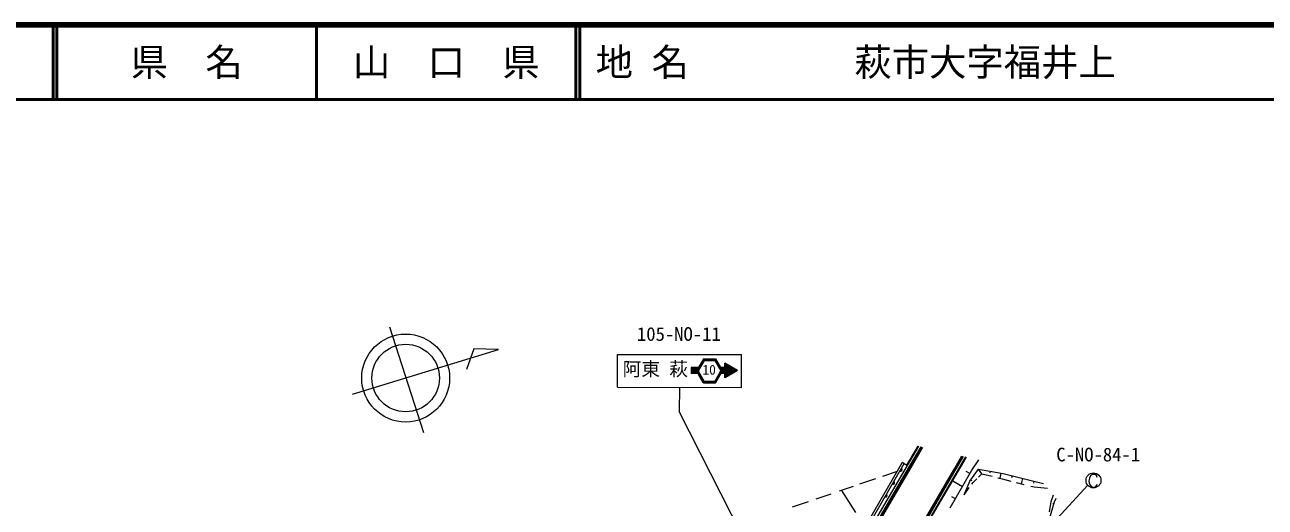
# Model space of a CAD drawing. Units: millimetres, scale not verified. Extents: x 40000 to 680000, y 20000 to 380000.
# Drawn here: x 293954 to 460028, y 315458 to 380000 of the extents above; entities that cross this region are included whole.
import ezdxf
from ezdxf.enums import TextEntityAlignment as Align

# ---------------------------------------------------------------- set-up
doc = ezdxf.new("R2010")
doc.units = ezdxf.units.MM
doc.header["$LTSCALE"] = 1000
for name, color, linetype, lineweight in [('M-BGD', 7, 'Continuous', 13), ('M-BMK-SRVR', 3, 'Continuous', 13), ('M-STR-STRC', 7, 'Continuous', 13), ('M-TTL', 2, 'Continuous', 140), ('M-TTL-LINE', 7, 'Continuous', 50)]:
    doc.layers.add(name, color=color, linetype=linetype, lineweight=lineweight)
doc.layers.add('M-TTL-TXT', color=7, linetype='Continuous')
doc.styles.add('ＭＳ ゴシック', font='')
doc.styles.get('ＭＳ ゴシック').set_extended_font_data('MS Gothic')

msp = doc.modelspace()

# ---------------------------------------------------------------- linework, layer by layer
at = {"layer": 'M-BGD'}
for p, q in [((412059, 321097), (413569, 323627)), ((412143, 321043), (413672, 323603)), ((412399, 320893), (413948, 323541)), ((412486, 320843), (414051, 323518)), ((412615, 320767), (414204, 323483)), ((412615, 320767), (414204, 323483)), ((414658, 313162), (419939, 322187)), ((418326, 320438), (419414, 322306)), ((418455, 320363), (419567, 322271)), ((418526, 320382), (419635, 322256)), ((406458, 312839), (411451, 321473)), ((406717, 312689), (411711, 321323)), ((406717, 312689), (411711, 321323)), ((407024, 312283), (412140, 321044)), ((407283, 312131), (412399, 320893)), ((407369, 312081), (412486, 320843)), ((407498, 312005), (412615, 320767)), ((407498, 312005), (412615, 320767)), ((407498, 312005), (412615, 320767)), ((411451, 321473), (411711, 321323)), ((411711, 321323), (412140, 321044)), ((414744, 313112), (420041, 322164)), ((420483, 318926), (421627, 320561)), ((420738, 320413), (421698, 321790)), ((422084, 319940), (421627, 320561)), ((421627, 320561), (424938, 319950)), ((407846, 319252), (405715, 318528)), ((410734, 320233), (408806, 319578)), ((414226, 313414), (418326, 320438)), ((414355, 313339), (418455, 320363)), ((414447, 313312), (418526, 320382)), ((417837, 315367), (420738, 320413)), ((418185, 318992), (419490, 318242)), ((419702, 317129), (420483, 318926)), ((420487, 319976), (420008, 320251)), ((420608, 319105), (420759, 319005)), ((420917, 318769), (421408, 319261)), ((421633, 319487), (422084, 319940)), ((422084, 319940), (423473, 319589)), ((423188, 320273), (423147, 320051)), ((424233, 319396), (424805, 319251)), ((424537, 319320), (424666, 320016)), ((424805, 319251), (425980, 318951)), ((424938, 319950), (429598, 318813)), ((426138, 319657), (426074, 319395)), ((427421, 318584), (427596, 319302)), ((429053, 318946), (428986, 318670)), ((401854, 317216), (399880, 316545)), ((404859, 318237), (402977, 317597)), ((403295, 317705), (405177, 314742)), ((419702, 317129), (420403, 318075)), ((420755, 318550), (420917, 318769)), ((426675, 318774), (427696, 318513)), ((428656, 318268), (429074, 318161)), ((429074, 318161), (430873, 317992)), ((429598, 318813), (430335, 318647)), ((398818, 316184), (396699, 315464)), ((418542, 316595), (418091, 316855)), ((431769, 316117), (430868, 313074)), ((431308, 316183), (431119, 314846)), ((431621, 317082), (431308, 316183)), ((431700, 315886), (431579, 315922)), ((431992, 316630), (431769, 316117))]:
    msp.add_line(p, q, dxfattribs=at)
for centre, radius in [((411212, 320459), 200), ((411212, 320459), 200), ((411212, 320459), 175), ((411212, 320459), 150), ((411212, 320459), 125), ((411212, 320459), 100), ((411212, 320459), 75), ((410213, 318733), 200), ((410213, 318733), 200), ((410213, 318733), 175), ((410213, 318733), 150), ((411212, 320459), 50), ((411212, 320459), 25), ((410213, 318733), 125), ((410213, 318733), 100), ((410213, 318733), 75), ((410213, 318733), 50), ((410213, 318733), 25), ((409214, 317006), 200), ((409214, 317006), 200), ((409214, 317006), 175), ((409214, 317006), 150), ((409214, 317006), 125), ((409214, 317006), 100), ((409214, 317006), 75), ((409214, 317006), 50), ((409214, 317006), 25)]:
    msp.add_arc(centre, radius, 239.95501, 59.95501, dxfattribs=at)
at = {"layer": 'M-BMK-SRVR'}
for p, q in [((342775, 339581), (347341, 325458)), ((337845, 330599), (357361, 336551)), ((354070, 336655), (353082, 333865)), ((357361, 336551), (354070, 336655))]:
    msp.add_line(p, q, dxfattribs=at)
for radius in [5885, 4520]:
    msp.add_circle((344946, 332737), radius, dxfattribs=at)
at = {"layer": 'M-STR-STRC'}
for p, q in [((373289, 331497), (373293, 335897)), ((373293, 335897), (389893, 335884)), ((389889, 331484), (389893, 335884)), ((383185, 334136), (383184, 333336)), ((384070, 333929), (383184, 333930)), ((383961, 333845), (383184, 333846)), ((384114, 334135), (383185, 334136)), ((384114, 334035), (383185, 334036)), ((384801, 335298), (383870, 333689)), ((384816, 335273), (383917, 333689)), ((384832, 335246), (383931, 333689)), ((384855, 335205), (383972, 333689)), ((384862, 335193), (383992, 333689)), ((384877, 335167), (384038, 333689)), ((384892, 335141), (384052, 333689)), ((384910, 335110), (384096, 333689)), ((384922, 335088), (384113, 333689)), ((384801, 335298), (386444, 335297)), ((384801, 335298), (384922, 335088)), ((384821, 335264), (386427, 335267)), ((384832, 335246), (386413, 335245)), ((384850, 335213), (386396, 335214)), ((384862, 335193), (386383, 335192)), ((384892, 335141), (386353, 335140)), ((384894, 335168), (386367, 335164)), ((384914, 335116), (386333, 335105)), ((384922, 335088), (386322, 335087)), ((386444, 335297), (386322, 335087)), ((386322, 335087), (387130, 333686)), ((386343, 335102), (387155, 333697)), ((386353, 335140), (387190, 333686)), ((386376, 335152), (387216, 333691)), ((386383, 335192), (387251, 333686)), ((386402, 335210), (387288, 333673)), ((386413, 335245), (387311, 333686)), ((386437, 335256), (387343, 333690)), ((386444, 335297), (387372, 333686)), ((387662, 334133), (387115, 334133)), ((387662, 334033), (387172, 334033)), ((387662, 333926), (387234, 333926)), ((387662, 333842), (387282, 333842)), ((387661, 332749), (387663, 334716)), ((387662, 334548), (387953, 334548)), ((387662, 334468), (388091, 334468)), ((387662, 334391), (388225, 334391)), ((387662, 334314), (388359, 334313)), ((387662, 334243), (388482, 334242)), ((387662, 334160), (388626, 334159)), ((387662, 334080), (388764, 334079)), ((387662, 334000), (388903, 333999)), ((387662, 333928), (389026, 333927)), ((389365, 333731), (387663, 334716)), ((389171, 333844), (387687, 333845)), ((383897, 333736), (383184, 333736)), ((383914, 333614), (383184, 333614)), ((383968, 333519), (383184, 333520)), ((384017, 333435), (383184, 333436)), ((384017, 333335), (383184, 333336)), ((384799, 332078), (383870, 333689)), ((383870, 333689), (384113, 333689)), ((383910, 333689), (384811, 332099)), ((384829, 332131), (383931, 333689)), ((383964, 333689), (384844, 332157)), ((384859, 332183), (383992, 333689)), ((384026, 333689), (384882, 332223)), ((384890, 332236), (384052, 333689)), ((384100, 333689), (384911, 332273)), ((384920, 332288), (384113, 333689)), ((384799, 332078), (384920, 332288)), ((384847, 332162), (386390, 332167)), ((386381, 332182), (384859, 332183)), ((384879, 332217), (386362, 332215)), ((386350, 332235), (384890, 332236)), ((384907, 332266), (386334, 332263)), ((386320, 332287), (384920, 332288)), ((386320, 332287), (387130, 333686)), ((386441, 332077), (386320, 332287)), ((387146, 333669), (386337, 332268)), ((386350, 332235), (387190, 333686)), ((386376, 332224), (387225, 333695)), ((386381, 332182), (387251, 333686)), ((387273, 333677), (386400, 332168)), ((386411, 332130), (387311, 333686)), ((387334, 333675), (386424, 332098)), ((386441, 332077), (387372, 333686)), ((387372, 333686), (387130, 333686)), ((387662, 333333), (387168, 333333)), ((387662, 333433), (387225, 333433)), ((387662, 333516), (387274, 333516)), ((389365, 333731), (387318, 333733)), ((387662, 333611), (387328, 333611)), ((389365, 333731), (387661, 332749)), ((387661, 333205), (388451, 333205)), ((387661, 333099), (388268, 333099)), ((387661, 333002), (388100, 333002)), ((387661, 332897), (387916, 332896)), ((387662, 333657), (389234, 333655)), ((387662, 333571), (389085, 333570)), ((387662, 333485), (388937, 333484)), ((387662, 333400), (388788, 333399)), ((387662, 333305), (388625, 333304)), ((373289, 331497), (389889, 331484)), ((381589, 331491), (381587, 328245)), ((386441, 332077), (384799, 332078)), ((384816, 332108), (386422, 332110)), ((386411, 332130), (384829, 332131)), ((397074, 297825), (381587, 328245)), ((417562, 298203), (436280, 318381))]:
    msp.add_line(p, q, dxfattribs=at)
msp.add_circle((437036, 319035), 1000, dxfattribs=at)
for centre, radius, start, end in [((437585, 318973), 1151, 144.32436, 213.0851), ((437052, 319347), 499, 8.79564, 143.55603), ((437035, 318622), 499, 213.85343, 348.61351)]:
    msp.add_arc(centre, radius, start, end, dxfattribs=at)
at = {"layer": 'M-TTL'}
msp.add_line((680000, 380000), (40000, 380000), dxfattribs=at)
at = {"layer": 'M-TTL-LINE'}
for p, q in [((297750, 380000), (297750, 370000)), ((298250, 380000), (298250, 370000)), ((333000, 380000), (333000, 370000)), ((367750, 380000), (367750, 370000)), ((368250, 380000), (368250, 370000)), ((40000, 370000), (680000, 370000))]:
    msp.add_line(p, q, dxfattribs=at)

# ---------------------------------------------------------------- texts
at = {"layer": 'M-STR-STRC', "style": 'ＭＳ ゴシック'}
for s, height, p in [('105-NO-11', 1833, (375913, 337164)), ('阿東 萩', 1833, (374001, 332487)), ('10', 1320, (384684, 332793)), ('C-NO-84-1', 1833, (432058, 321033))]:
    msp.add_text(s, height=height, dxfattribs=at).set_placement(p, align=Align.BOTTOM_LEFT)
at = {"layer": 'M-TTL-TXT', "style": 'ＭＳ ゴシック'}
for s, p in [('県\u3000名', (315625, 375000)), ('山\u3000口\u3000県', (350375, 375000))]:
    msp.add_text(s, height=3666, dxfattribs=at).set_placement(p, align=Align.MIDDLE_CENTER)
for s, p in [('地 名', (370380, 375000)), ('萩市大字福井上', (405024, 375000))]:
    msp.add_text(s, height=3666, dxfattribs=at).set_placement(p, align=Align.MIDDLE_LEFT)

doc.saveas('drawing.dxf')
